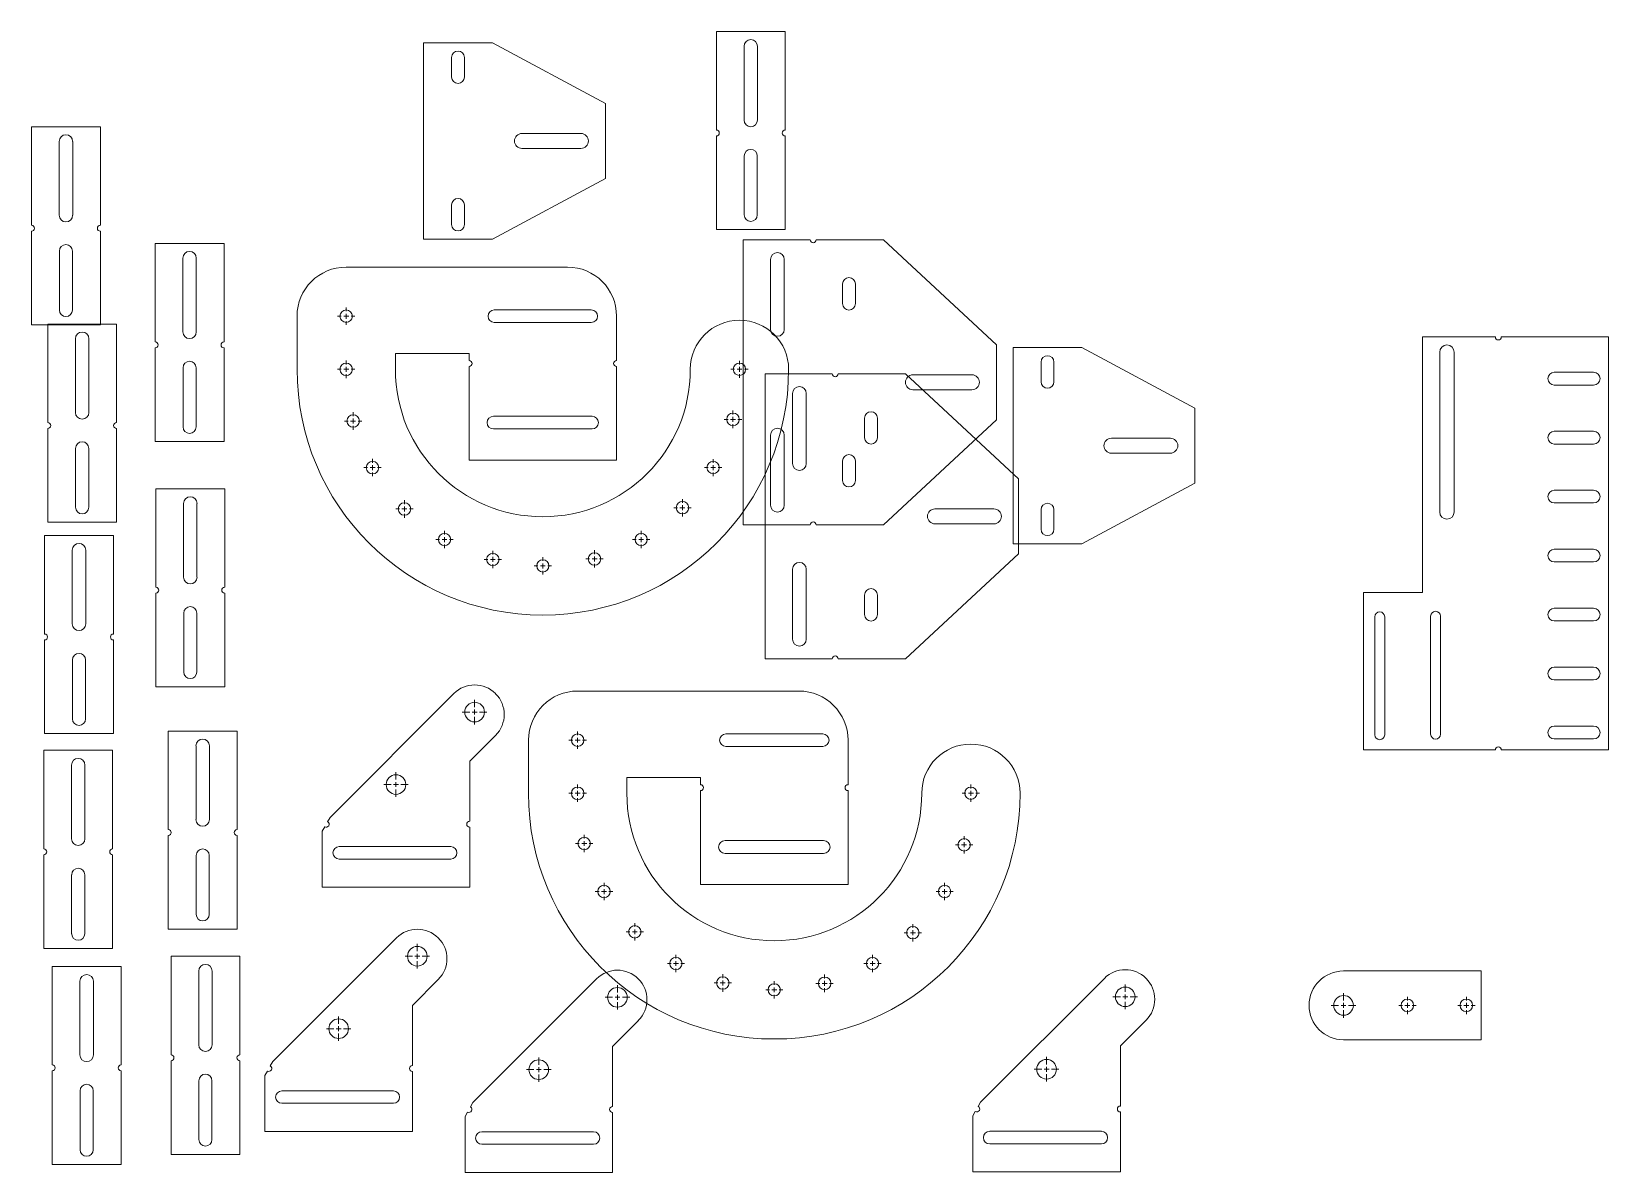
# Model space of a CAD drawing. Header units: millimetres. Extents: x 7 to 1611, y 28 to 1189.
import ezdxf

# ---------------------------------------------------------------- set-up
doc = ezdxf.new("R2010")
doc.units = ezdxf.units.MM

# ---------------------------------------------------------------- blocks, each defined once
blk = doc.blocks.new('SW_CENTERMARKSYMBOL_0')
at = {"color": 0, "linetype": 'Continuous', "lineweight": 0}
for p, q in [((-5, 0), (-8.85, 0)), ((0, 0), (-2.5, 0)), ((0, 5), (0, 8.85)), ((0, 0), (0, 2.5)), ((0, 0), (0, -2.5)), ((0, 0), (2.5, 0)), ((5, 0), (8.85, 0)), ((0, -5), (0, -8.85))]:
    blk.add_line(p, q, dxfattribs=at)
blk = doc.blocks.new('SW_CENTERMARKSYMBOL_1')
at = {"color": 0, "linetype": 'Continuous', "lineweight": 0}
for p, q in [((-5, 0), (-8.85, 0)), ((0, 0), (-2.5, 0)), ((0, 5), (0, 8.85)), ((0, 0), (0, 2.5)), ((0, 0), (0, -2.5)), ((0, 0), (2.5, 0)), ((5, 0), (8.85, 0)), ((0, -5), (0, -8.85))]:
    blk.add_line(p, q, dxfattribs=at)
blk = doc.blocks.new('SW_CENTERMARKSYMBOL_2')
at = {"color": 0, "linetype": 'Continuous', "lineweight": 0}
for p, q in [((-5, 0), (-8.85, 0)), ((0, 0), (-2.5, 0)), ((0, 5), (0, 8.85)), ((0, 0), (0, 2.5)), ((0, 0), (0, -2.5)), ((0, 0), (2.5, 0)), ((5, 0), (8.85, 0)), ((0, -5), (0, -8.85))]:
    blk.add_line(p, q, dxfattribs=at)
blk = doc.blocks.new('SW_CENTERMARKSYMBOL_3')
at = {"color": 0, "linetype": 'Continuous', "lineweight": 0}
for p, q in [((-5, 0), (-8.85, 0)), ((0, 0), (-2.5, 0)), ((0, 5), (0, 8.85)), ((0, 0), (0, 2.5)), ((0, 0), (0, -2.5)), ((0, 0), (2.5, 0)), ((5, 0), (8.85, 0)), ((0, -5), (0, -8.85))]:
    blk.add_line(p, q, dxfattribs=at)
blk = doc.blocks.new('SW_CENTERMARKSYMBOL_4')
at = {"color": 0, "linetype": 'Continuous', "lineweight": 0}
for p, q in [((-5, 0), (-8.75, 0)), ((0, 0), (-2.5, 0)), ((0, 5), (0, 8.75)), ((0, 0), (0, 2.5)), ((0, 0), (0, -2.5)), ((0, 0), (2.5, 0)), ((5, 0), (8.75, 0)), ((0, -5), (0, -8.75))]:
    blk.add_line(p, q, dxfattribs=at)
blk = doc.blocks.new('SW_CENTERMARKSYMBOL_5')
at = {"color": 0, "linetype": 'Continuous', "lineweight": 0}
for p, q in [((-5, 0), (-8.75, 0)), ((0, 0), (-2.5, 0)), ((0, 5), (0, 8.75)), ((0, 0), (0, 2.5)), ((0, 0), (0, -2.5)), ((0, 0), (2.5, 0)), ((5, 0), (8.75, 0)), ((0, -5), (0, -8.75))]:
    blk.add_line(p, q, dxfattribs=at)
blk = doc.blocks.new('SW_CENTERMARKSYMBOL_6')
at = {"color": 0, "linetype": 'Continuous', "lineweight": 0}
for p, q in [((-5, 0), (-8.75, 0)), ((0, 0), (-2.5, 0)), ((0, 5), (0, 8.75)), ((0, 0), (0, 2.5)), ((0, 0), (0, -2.5)), ((0, 0), (2.5, 0)), ((5, 0), (8.75, 0)), ((0, -5), (0, -8.75))]:
    blk.add_line(p, q, dxfattribs=at)
blk = doc.blocks.new('SW_CENTERMARKSYMBOL_7')
at = {"color": 0, "linetype": 'Continuous', "lineweight": 0}
for p, q in [((-5, 0), (-8.75, 0)), ((0, 0), (-2.5, 0)), ((0, 5), (0, 8.75)), ((0, 0), (0, 2.5)), ((0, 0), (0, -2.5)), ((0, 0), (2.5, 0)), ((5, 0), (8.75, 0)), ((0, -5), (0, -8.75))]:
    blk.add_line(p, q, dxfattribs=at)
blk = doc.blocks.new('SW_CENTERMARKSYMBOL_8')
at = {"color": 0, "linetype": 'Continuous', "lineweight": 0}
for p, q in [((-5, 0), (-8.76, 0)), ((0, 0), (-2.5, 0)), ((0, 5), (0, 8.76)), ((0, 0), (0, 2.5)), ((0, 0), (0, -2.5)), ((0, 0), (2.5, 0)), ((5, 0), (8.76, 0)), ((0, -5), (0, -8.76))]:
    blk.add_line(p, q, dxfattribs=at)
blk = doc.blocks.new('SW_CENTERMARKSYMBOL_9')
at = {"color": 0, "linetype": 'Continuous', "lineweight": 0}
for p, q in [((-5, 0), (-8.85, 0)), ((0, 0), (-2.5, 0)), ((0, 5), (0, 8.85)), ((0, 0), (0, 2.5)), ((0, 0), (0, -2.5)), ((0, 0), (2.5, 0)), ((5, 0), (8.85, 0)), ((0, -5), (0, -8.85))]:
    blk.add_line(p, q, dxfattribs=at)
blk = doc.blocks.new('SW_CENTERMARKSYMBOL_10')
at = {"color": 0, "linetype": 'Continuous', "lineweight": 0}
for p, q in [((-5, 0), (-8.85, 0)), ((0, 0), (-2.5, 0)), ((0, 5), (0, 8.85)), ((0, 0), (0, 2.5)), ((0, 0), (0, -2.5)), ((0, 0), (2.5, 0)), ((5, 0), (8.85, 0)), ((0, -5), (0, -8.85))]:
    blk.add_line(p, q, dxfattribs=at)
blk = doc.blocks.new('SW_CENTERMARKSYMBOL_11')
at = {"color": 0, "linetype": 'Continuous', "lineweight": 0}
for p, q in [((-5, 0), (-8.85, 0)), ((0, 0), (-2.5, 0)), ((0, 5), (0, 8.85)), ((0, 0), (0, 2.5)), ((0, 0), (0, -2.5)), ((0, 0), (2.5, 0)), ((5, 0), (8.85, 0)), ((0, -5), (0, -8.85))]:
    blk.add_line(p, q, dxfattribs=at)
blk = doc.blocks.new('SW_CENTERMARKSYMBOL_12')
at = {"color": 0, "linetype": 'Continuous', "lineweight": 0}
for p, q in [((-5, 0), (-8.85, 0)), ((0, 0), (-2.5, 0)), ((0, 5), (0, 8.85)), ((0, 0), (0, 2.5)), ((0, 0), (0, -2.5)), ((0, 0), (2.5, 0)), ((5, 0), (8.85, 0)), ((0, -5), (0, -8.85))]:
    blk.add_line(p, q, dxfattribs=at)
blk = doc.blocks.new('SW_CENTERMARKSYMBOL_13')
at = {"color": 0, "linetype": 'Continuous', "lineweight": 0}
for p, q in [((-5, 0), (-8.85, 0)), ((0, 0), (-2.5, 0)), ((0, 5), (0, 8.85)), ((0, 0), (0, 2.5)), ((0, 0), (0, -2.5)), ((0, 0), (2.5, 0)), ((5, 0), (8.85, 0)), ((0, -5), (0, -8.85))]:
    blk.add_line(p, q, dxfattribs=at)
blk = doc.blocks.new('SW_CENTERMARKSYMBOL_14')
at = {"color": 0, "linetype": 'Continuous', "lineweight": 0}
for p, q in [((-5, 0), (-8.85, 0)), ((0, 0), (-2.5, 0)), ((0, 5), (0, 8.85)), ((0, 0), (0, 2.5)), ((0, 0), (0, -2.5)), ((0, 0), (2.5, 0)), ((5, 0), (8.85, 0)), ((0, -5), (0, -8.85))]:
    blk.add_line(p, q, dxfattribs=at)
blk = doc.blocks.new('SW_CENTERMARKSYMBOL_15')
at = {"color": 0, "linetype": 'Continuous', "lineweight": 0}
for p, q in [((-5, 0), (-8.85, 0)), ((0, 0), (-2.5, 0)), ((0, 5), (0, 8.85)), ((0, 0), (0, 2.5)), ((0, 0), (0, -2.5)), ((0, 0), (2.5, 0)), ((5, 0), (8.85, 0)), ((0, -5), (0, -8.85))]:
    blk.add_line(p, q, dxfattribs=at)
blk = doc.blocks.new('SW_CENTERMARKSYMBOL_16')
at = {"color": 0, "linetype": 'Continuous', "lineweight": 0}
for p, q in [((-5, 0), (-8.85, 0)), ((0, 0), (-2.5, 0)), ((0, 5), (0, 8.85)), ((0, 0), (0, 2.5)), ((0, 0), (0, -2.5)), ((0, 0), (2.5, 0)), ((5, 0), (8.85, 0)), ((0, -5), (0, -8.85))]:
    blk.add_line(p, q, dxfattribs=at)
blk = doc.blocks.new('SW_CENTERMARKSYMBOL_17')
at = {"color": 0, "linetype": 'Continuous', "lineweight": 0}
for p, q in [((-5, 0), (-8.85, 0)), ((0, 0), (-2.5, 0)), ((0, 5), (0, 8.85)), ((0, 0), (0, 2.5)), ((0, 0), (0, -2.5)), ((0, 0), (2.5, 0)), ((5, 0), (8.85, 0)), ((0, -5), (0, -8.85))]:
    blk.add_line(p, q, dxfattribs=at)
blk = doc.blocks.new('SW_CENTERMARKSYMBOL_18')
at = {"color": 0, "linetype": 'Continuous', "lineweight": 0}
for p, q in [((-5, 0), (-8.75, 0)), ((0, 0), (-2.5, 0)), ((0, 5), (0, 8.75)), ((0, 0), (0, 2.5)), ((0, 0), (0, -2.5)), ((0, 0), (2.5, 0)), ((5, 0), (8.75, 0)), ((0, -5), (0, -8.75))]:
    blk.add_line(p, q, dxfattribs=at)
blk = doc.blocks.new('SW_CENTERMARKSYMBOL_19')
at = {"color": 0, "linetype": 'Continuous', "lineweight": 0}
for p, q in [((-5, 0), (-8.75, 0)), ((0, 0), (-2.5, 0)), ((0, 5), (0, 8.75)), ((0, 0), (0, 2.5)), ((0, 0), (0, -2.5)), ((0, 0), (2.5, 0)), ((5, 0), (8.75, 0)), ((0, -5), (0, -8.75))]:
    blk.add_line(p, q, dxfattribs=at)
blk = doc.blocks.new('SW_CENTERMARKSYMBOL_20')
at = {"color": 0, "linetype": 'Continuous', "lineweight": 0}
for p, q in [((-5, 0), (-8.75, 0)), ((0, 0), (-2.5, 0)), ((0, 5), (0, 8.75)), ((0, 0), (0, 2.5)), ((0, 0), (0, -2.5)), ((0, 0), (2.5, 0)), ((5, 0), (8.75, 0)), ((0, -5), (0, -8.75))]:
    blk.add_line(p, q, dxfattribs=at)
blk = doc.blocks.new('SW_CENTERMARKSYMBOL_21')
at = {"color": 0, "linetype": 'Continuous', "lineweight": 0}
for p, q in [((-5, 0), (-8.75, 0)), ((0, 0), (-2.5, 0)), ((0, 5), (0, 8.75)), ((0, 0), (0, 2.5)), ((0, 0), (0, -2.5)), ((0, 0), (2.5, 0)), ((5, 0), (8.75, 0)), ((0, -5), (0, -8.75))]:
    blk.add_line(p, q, dxfattribs=at)
blk = doc.blocks.new('SW_CENTERMARKSYMBOL_22')
at = {"color": 0, "linetype": 'Continuous', "lineweight": 0}
for p, q in [((-5, 0), (-8.76, 0)), ((0, 0), (-2.5, 0)), ((0, 5), (0, 8.76)), ((0, 0), (0, 2.5)), ((0, 0), (0, -2.5)), ((0, 0), (2.5, 0)), ((5, 0), (8.76, 0)), ((0, -5), (0, -8.76))]:
    blk.add_line(p, q, dxfattribs=at)
blk = doc.blocks.new('SW_CENTERMARKSYMBOL_23')
at = {"color": 0, "linetype": 'Continuous', "lineweight": 0}
for p, q in [((-5, 0), (-8.85, 0)), ((0, 0), (-2.5, 0)), ((0, 5), (0, 8.85)), ((0, 0), (0, 2.5)), ((0, 0), (0, -2.5)), ((0, 0), (2.5, 0)), ((5, 0), (8.85, 0)), ((0, -5), (0, -8.85))]:
    blk.add_line(p, q, dxfattribs=at)
blk = doc.blocks.new('SW_CENTERMARKSYMBOL_24')
at = {"color": 0, "linetype": 'Continuous', "lineweight": 0}
for p, q in [((-5, 0), (-8.85, 0)), ((0, 0), (-2.5, 0)), ((0, 5), (0, 8.85)), ((0, 0), (0, 2.5)), ((0, 0), (0, -2.5)), ((0, 0), (2.5, 0)), ((5, 0), (8.85, 0)), ((0, -5), (0, -8.85))]:
    blk.add_line(p, q, dxfattribs=at)
blk = doc.blocks.new('SW_CENTERMARKSYMBOL_25')
at = {"color": 0, "linetype": 'Continuous', "lineweight": 0}
for p, q in [((-5, 0), (-8.85, 0)), ((0, 0), (-2.5, 0)), ((0, 5), (0, 8.85)), ((0, 0), (0, 2.5)), ((0, 0), (0, -2.5)), ((0, 0), (2.5, 0)), ((5, 0), (8.85, 0)), ((0, -5), (0, -8.85))]:
    blk.add_line(p, q, dxfattribs=at)
blk = doc.blocks.new('SW_CENTERMARKSYMBOL_26')
at = {"color": 0, "linetype": 'Continuous', "lineweight": 0}
for p, q in [((-5, 0), (-8.85, 0)), ((0, 0), (-2.5, 0)), ((0, 5), (0, 8.85)), ((0, 0), (0, 2.5)), ((0, 0), (0, -2.5)), ((0, 0), (2.5, 0)), ((5, 0), (8.85, 0)), ((0, -5), (0, -8.85))]:
    blk.add_line(p, q, dxfattribs=at)
blk = doc.blocks.new('SW_CENTERMARKSYMBOL_27')
at = {"color": 0, "linetype": 'Continuous', "lineweight": 0}
for p, q in [((-5, 0), (-8.85, 0)), ((0, 0), (-2.5, 0)), ((0, 5), (0, 8.85)), ((0, 0), (0, 2.5)), ((0, 0), (0, -2.5)), ((0, 0), (2.5, 0)), ((5, 0), (8.85, 0)), ((0, -5), (0, -8.85))]:
    blk.add_line(p, q, dxfattribs=at)
blk = doc.blocks.new('SW_CENTERMARKSYMBOL_28')
at = {"color": 0, "linetype": 'Continuous', "lineweight": 0}
for p, q in [((-5, 0), (-12.5, 0)), ((0, 0), (-2.5, 0)), ((0, 5), (0, 12.5)), ((0, 0), (0, 2.5)), ((0, 0), (0, -2.5)), ((0, 0), (2.5, 0)), ((5, 0), (12.5, 0)), ((0, -5), (0, -12.5))]:
    blk.add_line(p, q, dxfattribs=at)
blk = doc.blocks.new('SW_CENTERMARKSYMBOL_29')
at = {"color": 0, "linetype": 'Continuous', "lineweight": 0}
for p, q in [((-5, 0), (-12.5, 0)), ((0, 0), (-2.5, 0)), ((0, 5), (0, 12.5)), ((0, 0), (0, 2.5)), ((0, 0), (0, -2.5)), ((0, 0), (2.5, 0)), ((5, 0), (12.5, 0)), ((0, -5), (0, -12.5))]:
    blk.add_line(p, q, dxfattribs=at)
blk = doc.blocks.new('SW_CENTERMARKSYMBOL_30')
at = {"color": 0, "linetype": 'Continuous', "lineweight": 0}
for p, q in [((-5, 0), (-12.5, 0)), ((0, 0), (-2.5, 0)), ((0, 5), (0, 12.5)), ((0, 0), (0, 2.5)), ((0, 0), (0, -2.5)), ((0, 0), (2.5, 0)), ((5, 0), (12.5, 0)), ((0, -5), (0, -12.5))]:
    blk.add_line(p, q, dxfattribs=at)
blk = doc.blocks.new('SW_CENTERMARKSYMBOL_31')
at = {"color": 0, "linetype": 'Continuous', "lineweight": 0}
for p, q in [((-5, 0), (-8.85, 0)), ((0, 0), (-2.5, 0)), ((0, 5), (0, 8.85)), ((0, 0), (0, 2.5)), ((0, 0), (0, -2.5)), ((0, 0), (2.5, 0)), ((5, 0), (8.85, 0)), ((0, -5), (0, -8.85))]:
    blk.add_line(p, q, dxfattribs=at)
blk = doc.blocks.new('SW_CENTERMARKSYMBOL_32')
at = {"color": 0, "linetype": 'Continuous', "lineweight": 0}
for p, q in [((-5, 0), (-8.85, 0)), ((0, 0), (-2.5, 0)), ((0, 5), (0, 8.85)), ((0, 0), (0, 2.5)), ((0, 0), (0, -2.5)), ((0, 0), (2.5, 0)), ((5, 0), (8.85, 0)), ((0, -5), (0, -8.85))]:
    blk.add_line(p, q, dxfattribs=at)
blk = doc.blocks.new('SW_CENTERMARKSYMBOL_33')
at = {"color": 0, "linetype": 'Continuous', "lineweight": 0}
for p, q in [((-5, 0), (-12.5, 0)), ((0, 0), (-2.5, 0)), ((0, 5), (0, 12.5)), ((0, 0), (0, 2.5)), ((0, 0), (0, -2.5)), ((0, 0), (2.5, 0)), ((5, 0), (12.5, 0)), ((0, -5), (0, -12.5))]:
    blk.add_line(p, q, dxfattribs=at)
blk = doc.blocks.new('SW_CENTERMARKSYMBOL_34')
at = {"color": 0, "linetype": 'Continuous', "lineweight": 0}
for p, q in [((-5, 0), (-12.5, 0)), ((0, 0), (-2.5, 0)), ((0, 5), (0, 12.5)), ((0, 0), (0, 2.5)), ((0, 0), (0, -2.5)), ((0, 0), (2.5, 0)), ((5, 0), (12.5, 0)), ((0, -5), (0, -12.5))]:
    blk.add_line(p, q, dxfattribs=at)
blk = doc.blocks.new('SW_CENTERMARKSYMBOL_35')
at = {"color": 0, "linetype": 'Continuous', "lineweight": 0}
for p, q in [((-5, 0), (-12.5, 0)), ((0, 0), (-2.5, 0)), ((0, 5), (0, 12.5)), ((0, 0), (0, 2.5)), ((0, 0), (0, -2.5)), ((0, 0), (2.5, 0)), ((5, 0), (12.5, 0)), ((0, -5), (0, -12.5))]:
    blk.add_line(p, q, dxfattribs=at)
blk = doc.blocks.new('SW_CENTERMARKSYMBOL_36')
at = {"color": 0, "linetype": 'Continuous', "lineweight": 0}
for p, q in [((-5, 0), (-12.5, 0)), ((0, 0), (-2.5, 0)), ((0, 5), (0, 12.5)), ((0, 0), (0, 2.5)), ((0, 0), (0, -2.5)), ((0, 0), (2.5, 0)), ((5, 0), (12.5, 0)), ((0, -5), (0, -12.5))]:
    blk.add_line(p, q, dxfattribs=at)
blk = doc.blocks.new('SW_CENTERMARKSYMBOL_37')
at = {"color": 0, "linetype": 'Continuous', "lineweight": 0}
for p, q in [((-5, 0), (-12.5, 0)), ((0, 0), (-2.5, 0)), ((0, 5), (0, 12.5)), ((0, 0), (0, 2.5)), ((0, 0), (0, -2.5)), ((0, 0), (2.5, 0)), ((5, 0), (12.5, 0)), ((0, -5), (0, -12.5))]:
    blk.add_line(p, q, dxfattribs=at)
blk = doc.blocks.new('SW_CENTERMARKSYMBOL_38')
at = {"color": 0, "linetype": 'Continuous', "lineweight": 0}
for p, q in [((-5, 0), (-12.5, 0)), ((0, 0), (-2.5, 0)), ((0, 5), (0, 12.5)), ((0, 0), (0, 2.5)), ((0, 0), (0, -2.5)), ((0, 0), (2.5, 0)), ((5, 0), (12.5, 0)), ((0, -5), (0, -12.5))]:
    blk.add_line(p, q, dxfattribs=at)

msp = doc.modelspace()

# ---------------------------------------------------------------- linework, layer by layer
at = {"color": 7, "linetype": 'Continuous', "lineweight": 15}
for p, q in [((703.3, 1088.7), (703.3, 1188.9)), ((703.3, 1188.9), (773.3, 1188.9)), ((773.3, 1088.7), (773.3, 1188.9)), ((405.5, 977.6), (405.5, 1177.6)), ((405.5, 1177.6), (475.5, 1177.6)), ((475.5, 1177.6), (590.5, 1115.7)), ((731.5, 1173.9), (731.5, 1098.9)), ((745.1, 1173.9), (745.1, 1098.9)), ((434, 1162.6), (434, 1142.6)), ((447, 1162.6), (447, 1142.6)), ((590.5, 1115.7), (590.5, 1039.5)), ((6.7, 991.8), (6.7, 1092.1)), ((6.7, 1092.1), (76.7, 1092.1)), ((76.7, 991.8), (76.7, 1092.1)), ((34.9, 1077.1), (34.9, 1002.1)), ((48.6, 1077.1), (48.6, 1002.1)), ((505.5, 1085.2), (565.5, 1085.2)), ((703.3, 987.4), (703.3, 1082.7)), ((773.3, 987.4), (773.3, 1082.7)), ((505.5, 1070), (565.5, 1070)), ((731.7, 1062.4), (731.7, 1002.4)), ((744.9, 1062.4), (744.9, 1002.4)), ((590.5, 1039.5), (475.5, 977.6)), ((434, 992.6), (434, 1012.6)), ((447, 992.6), (447, 1012.6)), ((6.7, 890.6), (6.7, 985.8)), ((76.7, 890.6), (76.7, 985.8)), ((703.3, 987.4), (773.3, 987.4)), ((35.1, 965.6), (35.1, 905.6)), ((48.4, 965.6), (48.4, 905.6)), ((132.5, 873.1), (132.5, 973.4)), ((132.5, 973.4), (202.5, 973.4)), ((202.5, 873.1), (202.5, 973.4)), ((475.5, 977.6), (405.5, 977.6)), ((730.4, 687.1), (730.4, 977.1)), ((798.8, 977.1), (730.4, 977.1)), ((873.2, 977.1), (804.8, 977.1)), ((988.2, 870.2), (873.2, 977.1)), ((160.7, 958.4), (160.7, 883.4)), ((174.3, 958.4), (174.3, 883.4)), ((326.8, 949.3), (551.8, 949.3)), ((758.4, 957.1), (758.4, 885.9)), ((772.4, 957.1), (772.4, 885.9)), ((831.7, 932.1), (831.7, 912.1)), ((844.7, 932.1), (844.7, 912.1)), ((276.8, 845.3), (276.8, 899.3)), ((477.4, 905.7), (576.1, 905.7)), ((601.8, 854.2), (601.8, 899.3)), ((6.7, 890.6), (76.7, 890.6)), ((23.2, 791.1), (23.2, 891.4)), ((23.2, 891.4), (93.2, 891.4)), ((93.2, 791.1), (93.2, 891.4)), ((477.4, 893), (576.1, 893)), ((51.4, 876.4), (51.4, 801.4)), ((65.1, 876.4), (65.1, 801.4)), ((132.5, 771.8), (132.5, 867.1)), ((202.5, 771.8), (202.5, 867.1)), ((988.2, 794), (988.2, 870.2)), ((1005.1, 667.6), (1005.1, 867.6)), ((1005.1, 867.6), (1075.1, 867.6)), ((1075.1, 867.6), (1190.1, 805.7)), ((1421.5, 618.2), (1421.5, 878.2)), ((1495.7, 878.2), (1421.5, 878.2)), ((1610.7, 878.2), (1501.7, 878.2)), ((1610.7, 458.2), (1610.7, 878.2)), ((451.8, 861.3), (376.8, 861.3)), ((376.8, 845.3), (376.8, 861.3)), ((451.8, 854.2), (451.8, 861.3)), ((1033.6, 852.6), (1033.6, 832.6)), ((1046.6, 852.6), (1046.6, 832.6)), ((1439.1, 862.7), (1439.1, 700.2)), ((1453.8, 862.7), (1453.8, 700.2)), ((160.9, 846.8), (160.9, 786.8)), ((174.1, 846.8), (174.1, 786.8)), ((451.8, 753), (451.8, 848.2)), ((601.8, 753), (601.8, 848.2)), ((752.8, 550.7), (752.8, 840.7)), ((821.2, 840.7), (752.8, 840.7)), ((895.6, 840.7), (827.2, 840.7)), ((1010.6, 733.8), (895.6, 840.7)), ((903.2, 839.7), (963.2, 839.7)), ((1595.6, 842.3), (1555.6, 842.3)), ((780.8, 820.7), (780.8, 749.4)), ((794.8, 820.7), (794.8, 749.4)), ((903.2, 824.5), (963.2, 824.5)), ((1555.6, 829.3), (1595.6, 829.3)), ((1190.1, 805.7), (1190.1, 729.5)), ((476.6, 797.6), (576.9, 797.6)), ((854.1, 795.7), (854.1, 775.7)), ((867.1, 795.7), (867.1, 775.7)), ((873.2, 687.1), (988.2, 794)), ((23.2, 689.9), (23.2, 785.1)), ((93.2, 689.9), (93.2, 785.1)), ((132.5, 771.8), (202.5, 771.8)), ((576.9, 784.6), (476.6, 784.6)), ((758.4, 707.1), (758.4, 778.4)), ((772.4, 707.1), (772.4, 778.4)), ((1105.1, 775.2), (1165.1, 775.2)), ((1595.6, 782.3), (1555.6, 782.3)), ((51.6, 764.9), (51.6, 704.9)), ((64.9, 764.9), (64.9, 704.9)), ((1105.1, 760), (1165.1, 760)), ((1555.6, 769.3), (1595.6, 769.3)), ((601.8, 753), (451.8, 753)), ((831.7, 732.1), (831.7, 752.1)), ((844.7, 732.1), (844.7, 752.1)), ((133.2, 623.6), (133.2, 723.8)), ((133.2, 723.8), (203.2, 723.8)), ((203.2, 623.6), (203.2, 723.8)), ((1010.6, 657.6), (1010.6, 733.8)), ((1190.1, 729.5), (1075.1, 667.6)), ((1595.6, 722.3), (1555.6, 722.3)), ((161.3, 708.8), (161.3, 633.8)), ((175, 708.8), (175, 633.8)), ((1555.6, 709.3), (1595.6, 709.3)), ((23.2, 689.9), (93.2, 689.9)), ((925.6, 703.3), (985.6, 703.3)), ((1033.6, 682.6), (1033.6, 702.6)), ((1046.6, 682.6), (1046.6, 702.6)), ((20, 576), (20, 676.3)), ((20, 676.3), (90, 676.3)), ((90, 576), (90, 676.3)), ((798.8, 687.1), (730.4, 687.1)), ((873.2, 687.1), (804.8, 687.1)), ((925.6, 688.1), (985.6, 688.1)), ((48.2, 661.3), (48.2, 586.3)), ((61.9, 661.3), (61.9, 586.3)), ((1075.1, 667.6), (1005.1, 667.6)), ((1595.6, 662.3), (1555.6, 662.3)), ((780.8, 570.7), (780.8, 641.9)), ((794.8, 570.7), (794.8, 641.9)), ((895.6, 550.7), (1010.6, 657.6)), ((1555.6, 649.3), (1595.6, 649.3)), ((133.2, 522.3), (133.2, 617.6)), ((203.2, 522.3), (203.2, 617.6)), ((854.1, 595.7), (854.1, 615.7)), ((867.1, 595.7), (867.1, 615.7)), ((1361.5, 458.2), (1361.5, 618.2)), ((1421.5, 618.2), (1361.5, 618.2)), ((161.5, 597.3), (161.5, 537.3)), ((174.8, 597.3), (174.8, 537.3)), ((1429.8, 474.1), (1429.8, 594.1)), ((1439.8, 474.1), (1439.8, 594.1)), ((1595.6, 602.3), (1555.6, 602.3)), ((1373.1, 473.5), (1373.1, 593.5)), ((1383.1, 473.5), (1383.1, 593.5)), ((1555.6, 589.3), (1595.6, 589.3)), ((20, 474.7), (20, 570)), ((90, 474.7), (90, 570)), ((48.4, 549.7), (48.4, 489.7)), ((61.7, 549.7), (61.7, 489.7)), ((821.2, 550.7), (752.8, 550.7)), ((895.6, 550.7), (827.2, 550.7)), ((1595.6, 542.3), (1555.6, 542.3)), ((133.2, 522.3), (203.2, 522.3)), ((436.2, 515.4), (310.4, 389.5)), ((478.7, 515.4), (478.7, 515.3)), ((562.2, 518), (787.2, 518)), ((1555.6, 529.3), (1595.6, 529.3)), ((1595.6, 482.3), (1555.6, 482.3)), ((20, 474.7), (90, 474.7)), ((145.8, 377), (145.8, 477.3)), ((145.8, 477.3), (215.8, 477.3)), ((215.8, 377), (215.8, 477.3)), ((478.7, 472.9), (452.4, 446.6)), ((512.2, 414), (512.2, 468)), ((712.9, 474.3), (811.6, 474.3)), ((837.2, 468), (837.2, 422.7)), ((1555.6, 469.3), (1595.6, 469.3)), ((19.2, 357.4), (19.2, 457.7)), ((19.2, 457.7), (89.2, 457.7)), ((89.2, 357.4), (89.2, 457.7)), ((174, 462.3), (174, 387.3)), ((187.6, 462.3), (187.6, 387.3)), ((712.9, 461.6), (811.6, 461.6)), ((1495.7, 458.2), (1361.5, 458.2)), ((1610.7, 458.2), (1501.7, 458.2)), ((47.3, 442.7), (47.3, 367.7)), ((61, 442.7), (61, 367.7)), ((452.4, 446.6), (452.4, 385.5)), ((687.2, 430), (612.2, 430)), ((612.2, 414), (612.2, 430)), ((687.2, 430), (687.2, 422.7)), ((687.2, 416.7), (687.2, 321.2)), ((837.2, 416.7), (837.2, 321.2)), ((307.9, 385.1), (310.4, 389.5)), ((145.8, 275.7), (145.8, 371)), ((215.8, 275.7), (215.8, 371)), ((302.4, 375.4), (304.9, 379.9)), ((302.4, 318.4), (302.4, 375.4)), ((452.4, 379.5), (452.4, 318.4)), ((319.6, 359.7), (433.1, 359.7)), ((812.4, 365.8), (712.1, 365.8)), ((19.2, 256.1), (19.2, 351.4)), ((89.2, 256.1), (89.2, 351.4)), ((174.2, 350.7), (174.2, 290.7)), ((187.4, 350.7), (187.4, 290.7)), ((433.1, 347), (319.6, 347)), ((712.1, 352.8), (812.4, 352.8)), ((47.5, 331.1), (47.5, 271.1)), ((60.8, 331.1), (60.8, 271.1)), ((687.2, 321.2), (837.2, 321.2)), ((452.4, 318.4), (302.4, 318.4)), ((145.8, 275.7), (215.8, 275.7)), ((377.9, 266.9), (252.1, 141.1)), ((420.3, 266.9), (420.4, 266.9)), ((19.2, 256.1), (89.2, 256.1)), ((148.6, 147.9), (148.6, 248.1)), ((148.6, 248.1), (218.6, 248.1)), ((218.6, 147.9), (218.6, 248.1)), ((27.8, 137.6), (27.8, 237.8)), ((27.8, 237.8), (97.8, 237.8)), ((97.8, 137.6), (97.8, 237.8)), ((176.8, 233.1), (176.8, 158.1)), ((190.4, 233.1), (190.4, 158.1)), ((581.5, 225.2), (455.6, 99.4)), ((623.9, 225.2), (624, 225.2)), ((1098, 225.7), (972.1, 99.9)), ((1140.4, 225.7), (1140.5, 225.7)), ((1341.2, 233.2), (1481.2, 233.2)), ((1481.2, 233.2), (1481.2, 163.2)), ((56, 222.8), (56, 147.8)), ((69.7, 222.8), (69.7, 147.8)), ((420.4, 224.5), (394.1, 198.2)), ((394.1, 198.2), (394.1, 137)), ((624, 182.7), (597.7, 156.5)), ((1140.5, 183.2), (1114.2, 157)), ((1341.2, 163.2), (1481.2, 163.2)), ((597.7, 156.5), (597.7, 95.3)), ((1114.2, 157), (1114.2, 95.8)), ((27.8, 36.3), (27.8, 131.6)), ((97.8, 36.3), (97.8, 131.6)), ((148.6, 46.6), (148.6, 141.9)), ((218.6, 46.6), (218.6, 141.9)), ((244.1, 127), (246.6, 131.4)), ((249.6, 136.7), (252.1, 141.1)), ((394.1, 131), (394.1, 69.9)), ((177, 121.6), (177, 61.6)), ((190.2, 121.6), (190.2, 61.6)), ((244.1, 69.9), (244.1, 127)), ((56.2, 111.3), (56.2, 51.3)), ((69.5, 111.3), (69.5, 51.3)), ((261.3, 111.3), (374.8, 111.3)), ((374.8, 98.6), (261.3, 98.6)), ((453.1, 94.9), (455.6, 99.4)), ((969.6, 95.4), (972.1, 99.9)), ((447.7, 85.3), (450.2, 89.7)), ((447.7, 28.2), (447.7, 85.3)), ((597.7, 89.3), (597.7, 28.2)), ((964.2, 85.8), (966.7, 90.2)), ((964.2, 28.7), (964.2, 85.8)), ((1114.2, 89.8), (1114.2, 28.7)), ((394.1, 69.9), (244.1, 69.9)), ((464.8, 69.6), (578.4, 69.6)), ((981.3, 70.1), (1094.9, 70.1)), ((578.4, 56.9), (464.8, 56.9)), ((1094.9, 57.4), (981.3, 57.4)), ((27.8, 36.3), (97.8, 36.3)), ((148.6, 46.6), (218.6, 46.6)), ((597.7, 28.2), (447.7, 28.2)), ((1114.2, 28.7), (964.2, 28.7))]:
    msp.add_line(p, q, dxfattribs=at)
for centre, radius in [((326.8, 899.3), 6.35), ((326.8, 845.3), 6.35), ((726.8, 845.3), 6.26), ((333.8, 792.7), 6.35), ((720.2, 794.4), 6.35), ((353.6, 745.3), 6.35), ((700, 745.3), 6.25), ((386, 703.2), 6.35), ((668.8, 704.5), 6.35), ((426.8, 672.1), 6.25), ((626.8, 672.1), 6.25), ((475.9, 651.9), 6.35), ((579.4, 652.4), 6.35), ((526.8, 645.3), 6.25), ((457.4, 496.6), 10), ((562.2, 468), 6.35), ((377.4, 422.9), 10), ((562.2, 414), 6.35), ((962.2, 414), 6.26), ((568.9, 362.9), 6.35), ((955.3, 361.6), 6.35), ((589, 314), 6.35), ((935.5, 314), 6.25), ((620.4, 273), 6.35), ((903.2, 272.1), 6.35), ((399.1, 248.2), 10), ((662.2, 240.8), 6.25), ((862.2, 240.8), 6.25), ((709.8, 221), 6.35), ((813.4, 220.6), 6.35), ((602.7, 206.4), 10), ((762.2, 214), 6.25), ((1119.2, 206.9), 10), ((1341.2, 198.2), 10), ((1406.2, 198.2), 6.35), ((1466.2, 198.2), 6.35), ((319.1, 174.5), 10), ((522.7, 132.8), 10), ((1039.2, 133.2), 10)]:
    msp.add_circle(centre, radius, dxfattribs=at)
for centre, radius, start, end in [((738.3, 1173.9), 6.83, 0, 180), ((440.5, 1162.6), 6.5, 0, 180), ((440.5, 1142.6), 6.5, 180, 0), ((738.3, 1098.9), 6.83, 180, 0), ((41.7, 1077.1), 6.83, 0, 180), ((505.5, 1077.6), 7.6, 90, 270), ((565.5, 1077.6), 7.6, 270, 90), ((703.3, 1085.7), 3, 270, 90), ((773.3, 1085.7), 3, 90, 270), ((738.3, 1062.4), 6.64, 0, 180), ((440.5, 1012.6), 6.5, 0, 180), ((41.7, 1002.1), 6.83, 180, 0), ((738.3, 1002.4), 6.64, 180, 0), ((6.7, 988.8), 3, 270, 90), ((76.7, 988.8), 3, 90, 270), ((440.5, 992.6), 6.5, 180, 0), ((41.7, 965.6), 6.64, 0, 180), ((167.5, 958.4), 6.83, 0, 180), ((765.4, 957.1), 7, 0, 180), ((801.8, 977.1), 3, 180, 0), ((326.8, 899.3), 50, 90, 180), ((551.8, 899.3), 50, 0, 90), ((838.2, 932.1), 6.5, 0, 180), ((41.7, 905.6), 6.64, 180, 0), ((477.4, 899.3), 6.35, 90, 270), ((576.1, 899.3), 6.35, 270, 90), ((838.2, 912.1), 6.5, 180, 0), ((58.2, 876.4), 6.83, 0, 180), ((167.5, 883.4), 6.83, 180, 0), ((726.8, 845.3), 50, 360, 180), ((765.4, 885.9), 7, 180, 0), ((132.5, 870.1), 3, 270, 90), ((202.5, 870.1), 3, 90, 270), ((1446.4, 862.7), 7.39, 0, 180), ((1498.7, 878.2), 3, 180, 0), ((167.5, 846.8), 6.64, 0, 180), ((451.8, 851.2), 3, 270, 90), ((601.8, 851.2), 3, 90, 270), ((1040.1, 852.6), 6.5, 0, 180), ((526.8, 845.3), 250, 180, 0), ((526.8, 845.3), 150, 180, 0), ((824.2, 840.7), 3, 180, 0), ((903.2, 832.1), 7.6, 90, 270), ((963.2, 832.1), 7.6, 270, 90), ((1555.6, 835.8), 6.5, 90, 270), ((1595.6, 835.8), 6.5, 270, 90), ((787.8, 820.7), 7, 0, 180), ((1040.1, 832.6), 6.5, 180, 0), ((860.6, 795.7), 6.5, 0, 180), ((23.2, 788.1), 3, 270, 90), ((58.2, 801.4), 6.83, 180, 0), ((93.2, 788.1), 3, 90, 270), ((167.5, 786.8), 6.64, 180, 0), ((476.6, 791.1), 6.5, 90, 270), ((576.9, 791.1), 6.5, 270, 90), ((58.2, 764.9), 6.64, 0, 180), ((765.4, 778.4), 7, 0, 180), ((860.6, 775.7), 6.5, 180, 0), ((1105.1, 767.6), 7.6, 90, 270), ((1165.1, 767.6), 7.6, 270, 90), ((1555.6, 775.8), 6.5, 90, 270), ((1595.6, 775.8), 6.5, 270, 90), ((838.2, 752.1), 6.5, 0, 180), ((787.8, 749.4), 7, 180, 0), ((838.2, 732.1), 6.5, 180, 0), ((1555.6, 715.8), 6.5, 90, 270), ((1595.6, 715.8), 6.5, 270, 90), ((168.2, 708.8), 6.83, 0, 180), ((765.4, 707.1), 7, 180, 0), ((1040.1, 702.6), 6.5, 0, 180), ((58.2, 704.9), 6.64, 180, 0), ((801.8, 687.1), 3, 0, 180), ((925.6, 695.7), 7.6, 90, 270), ((985.6, 695.7), 7.6, 270, 90), ((1446.4, 700.2), 7.39, 180, 0), ((1040.1, 682.6), 6.5, 180, 0), ((55, 661.3), 6.83, 0, 180), ((1555.6, 655.8), 6.5, 90, 270), ((1595.6, 655.8), 6.5, 270, 90), ((787.8, 641.9), 7, 0, 180), ((168.2, 633.8), 6.83, 180, 0), ((133.2, 620.6), 3, 270, 90), ((203.2, 620.6), 3, 90, 270), ((860.6, 615.7), 6.5, 0, 180), ((168.2, 597.3), 6.64, 0, 180), ((860.6, 595.7), 6.5, 180, 0), ((1378.1, 593.5), 5, 0, 180), ((1434.8, 594.1), 5, 0, 180), ((1555.6, 595.8), 6.5, 90, 270), ((1595.6, 595.8), 6.5, 270, 90), ((55, 586.3), 6.83, 180, 0), ((20, 573), 3, 270, 90), ((90, 573), 3, 90, 270), ((787.8, 570.7), 7, 180, 0), ((55, 549.7), 6.64, 0, 180), ((824.2, 550.7), 3, 0, 180), ((168.2, 537.3), 6.64, 180, 0), ((1555.6, 535.8), 6.5, 90, 270), ((1595.6, 535.8), 6.5, 270, 90), ((457.4, 494.2), 30, 45, 135), ((457.5, 494.1), 30, 315, 45), ((562.2, 468), 50, 90, 180), ((787.2, 468), 50, 0, 90), ((55, 489.7), 6.64, 180, 0), ((1555.6, 475.8), 6.5, 90, 270), ((1595.6, 475.8), 6.5, 270, 90), ((180.8, 462.3), 6.83, 0, 180), ((712.9, 468), 6.35, 90, 270), ((811.6, 468), 6.35, 270, 90), ((1378.1, 473.5), 5, 180, 0), ((1434.8, 474.1), 5, 180, 0), ((54.2, 442.7), 6.83, 0, 180), ((962.2, 414), 50, 360, 180), ((1498.7, 458.2), 3, 0, 180), ((687.2, 419.7), 3, 270, 90), ((837.2, 419.7), 3, 90, 270), ((762.2, 414), 250, 180, 0), ((762.2, 414), 150, 180, 0), ((180.8, 387.3), 6.83, 180, 0), ((306.4, 382.5), 3, 240.6022, 60.6022), ((452.4, 382.5), 3, 90, 270), ((145.8, 374), 3, 270, 90), ((215.8, 374), 3, 90, 270), ((19.2, 354.4), 3, 270, 90), ((54.2, 367.7), 6.83, 180, 0), ((89.2, 354.4), 3, 90, 270), ((180.8, 350.7), 6.64, 0, 180), ((319.6, 353.4), 6.35, 90, 270), ((433.1, 353.4), 6.35, 270, 90), ((712.1, 359.3), 6.5, 90, 270), ((812.4, 359.3), 6.5, 270, 90), ((54.2, 331.1), 6.64, 0, 180), ((180.8, 290.7), 6.64, 180, 0), ((399.1, 245.7), 30, 45, 135), ((54.2, 271.1), 6.64, 180, 0), ((399.2, 245.7), 30, 315, 45), ((62.8, 222.8), 6.83, 0, 180), ((183.6, 233.1), 6.83, 0, 180), ((602.7, 204), 30, 45, 135), ((602.7, 204), 30, 315, 45), ((1119.2, 204.5), 30, 45, 135), ((1119.2, 204.4), 30, 315, 45), ((1341.2, 198.2), 35, 90, 270), ((62.8, 147.8), 6.83, 180, 0), ((148.6, 144.9), 3, 270, 90), ((183.6, 158.1), 6.83, 180, 0), ((218.6, 144.9), 3, 90, 270), ((27.8, 134.6), 3, 270, 90), ((97.8, 134.6), 3, 90, 270), ((248.1, 134), 3, 240.6022, 60.6022), ((394.1, 134), 3, 90, 270), ((62.8, 111.3), 6.64, 0, 180), ((183.6, 121.6), 6.64, 0, 180), ((261.3, 104.9), 6.35, 90, 270), ((374.8, 104.9), 6.35, 270, 90), ((451.7, 92.3), 3, 240.6022, 60.6022), ((597.7, 92.3), 3, 90, 270), ((968.2, 92.8), 3, 240.6022, 60.6022), ((1114.2, 92.8), 3, 90, 270), ((464.8, 63.2), 6.35, 90, 270), ((578.4, 63.2), 6.35, 270, 90), ((981.3, 63.7), 6.35, 90, 270), ((1094.9, 63.7), 6.35, 270, 90), ((62.8, 51.3), 6.64, 180, 0), ((183.6, 61.6), 6.64, 180, 0)]:
    msp.add_arc(centre, radius, start, end, dxfattribs=at)

# ---------------------------------------------------------------- block references
at = {"color": 7, "linetype": 'Continuous', "lineweight": 0}
for name, p in [('SW_CENTERMARKSYMBOL_1', (326.8, 899.3)), ('SW_CENTERMARKSYMBOL_2', (326.8, 845.3)), ('SW_CENTERMARKSYMBOL_8', (726.8, 845.3)), ('SW_CENTERMARKSYMBOL_13', (720.2, 794.4)), ('SW_CENTERMARKSYMBOL_0', (333.8, 792.7)), ('SW_CENTERMARKSYMBOL_3', (353.6, 745.3)), ('SW_CENTERMARKSYMBOL_7', (700, 745.3)), ('SW_CENTERMARKSYMBOL_9', (386, 703.2)), ('SW_CENTERMARKSYMBOL_12', (668.8, 704.5)), ('SW_CENTERMARKSYMBOL_4', (426.8, 672.1)), ('SW_CENTERMARKSYMBOL_6', (626.8, 672.1)), ('SW_CENTERMARKSYMBOL_10', (475.9, 651.9)), ('SW_CENTERMARKSYMBOL_11', (579.4, 652.4)), ('SW_CENTERMARKSYMBOL_5', (526.8, 645.3)), ('SW_CENTERMARKSYMBOL_37', (457.4, 496.6)), ('SW_CENTERMARKSYMBOL_15', (562.2, 468)), ('SW_CENTERMARKSYMBOL_38', (377.4, 422.9)), ('SW_CENTERMARKSYMBOL_16', (562.2, 414)), ('SW_CENTERMARKSYMBOL_22', (962.2, 414)), ('SW_CENTERMARKSYMBOL_14', (568.9, 362.9)), ('SW_CENTERMARKSYMBOL_27', (955.3, 361.6)), ('SW_CENTERMARKSYMBOL_17', (589, 314)), ('SW_CENTERMARKSYMBOL_21', (935.5, 314)), ('SW_CENTERMARKSYMBOL_23', (620.4, 273)), ('SW_CENTERMARKSYMBOL_26', (903.2, 272.1)), ('SW_CENTERMARKSYMBOL_35', (399.1, 248.2)), ('SW_CENTERMARKSYMBOL_18', (662.2, 240.8)), ('SW_CENTERMARKSYMBOL_20', (862.2, 240.8)), ('SW_CENTERMARKSYMBOL_24', (709.8, 221)), ('SW_CENTERMARKSYMBOL_25', (813.4, 220.6)), ('SW_CENTERMARKSYMBOL_28', (602.7, 206.4)), ('SW_CENTERMARKSYMBOL_19', (762.2, 214)), ('SW_CENTERMARKSYMBOL_33', (1119.2, 206.9)), ('SW_CENTERMARKSYMBOL_30', (1341.2, 198.2)), ('SW_CENTERMARKSYMBOL_31', (1406.2, 198.2)), ('SW_CENTERMARKSYMBOL_32', (1466.2, 198.2)), ('SW_CENTERMARKSYMBOL_36', (319.1, 174.5)), ('SW_CENTERMARKSYMBOL_29', (522.7, 132.8)), ('SW_CENTERMARKSYMBOL_34', (1039.2, 133.2))]:
    msp.add_blockref(name, p, dxfattribs=at)

doc.saveas('drawing.dxf')
